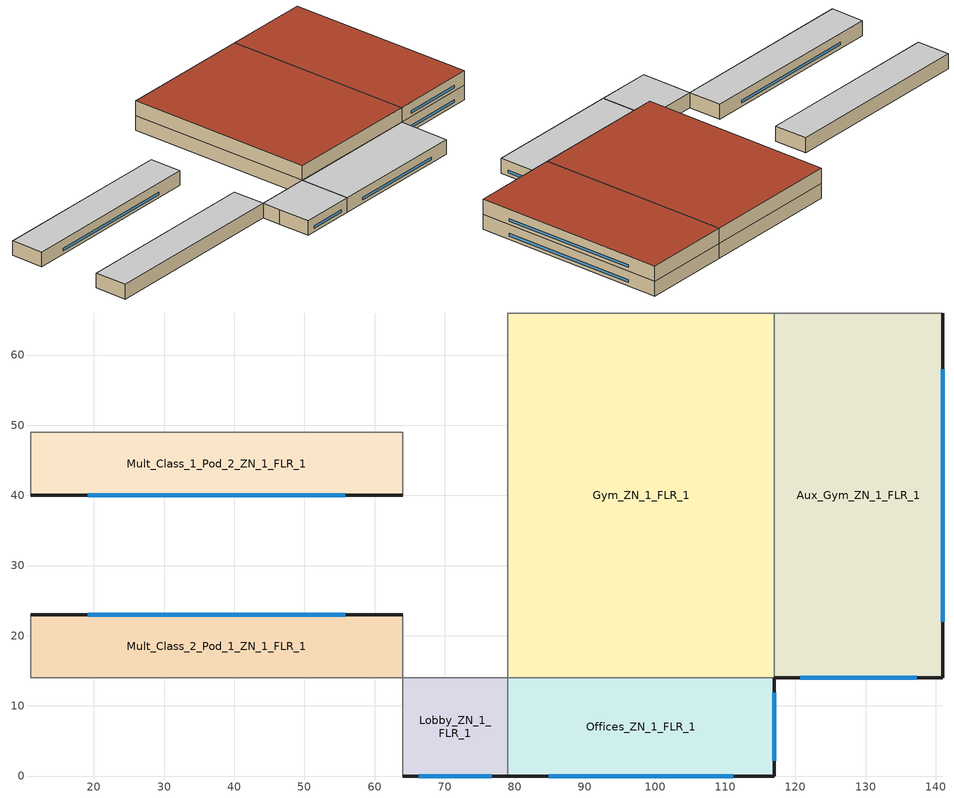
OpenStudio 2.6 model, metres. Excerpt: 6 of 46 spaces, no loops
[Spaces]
Gym_ZN_1_FLR_1
 floor ground: 117,66 117,14 79,14 79,66 z0
 wall to Aux_Gym_ZN_1_FLR_1: 117,14 117,66 z4:8; 117,14 117,66 z0:4
 wall to Main_Corridor_ZN_1_FLR_1: 79,66 79,14 z0:4
 wall to Offices_ZN_1_FLR_1: 79,14 117,14 z0:4
 wall to Offices_ZN_1_FLR_2: 79,14 117,14 z4:8
 wall to Mech_ZN_1_FLR_2: 117,66 79,66 z4:8
 wall to Mech_ZN_1_FLR_1: 117,66 79,66 z0:4
 wall to Main_Corridor_ZN_1_FLR_2: 79,66 79,14 z4:8
 roof outside (BTAP-Ext-Roof-Metal:U-0.138-:{ "cond"=>0.057}): 117,14 117,66 79,66 79,14 z8
Offices_ZN_1_FLR_1
 floor ground: 117,14 117,0 79,0 79,14 z0
 wall outside (BTAP-Ext-Wall-Mass:U-0.21-:{ "cond"=>0.06}): 79,0 117,0 117,14 z0:4
 wall to Lobby_ZN_1_FLR_1: 79,14 79,0 z0:4
 window (BTAP-Ext-DaylightDiffuser:U=0.190 SHGC=0.600-:{ "cond"=>0.7}): 84.85,0 111.15,0 / 117,2.17 117,11.83 z0.92:1.61
 ceiling to Offices_ZN_1_FLR_2: 117,0 117,14 79,14 79,0 z4
Aux_Gym_ZN_1_FLR_1
 floor ground: 141,66 141,14 117,14 117,66 z0
 wall outside (BTAP-Ext-Wall-Mass:U-0.21-:{ "cond"=>0.06}): 117,14 141,14 141,66 z0:4; 117,14 141,14 141,66 z4:8
 wall to LIBRARY_MEDIA_CENTER_ZN_1_FLR_2: 141,66 117,66 z4:8
 wall to Kitchen_ZN_1_FLR_1: 141,66 117,66 z0:4
 window (BTAP-Ext-DaylightDiffuser:U=0.190 SHGC=0.600-:{ "cond"=>0.7}): 120.7,14 137.3,14 / 141,22 141,58 z0.92:1.61; 120.7,14 137.3,14 / 141,22 141,58 z4.92:5.61
 roof outside (BTAP-Ext-Roof-Metal:U-0.138-:{ "cond"=>0.057}): 141,14 141,66 117,66 117,14 z8
Mult_Class_2_Pod_1_ZN_1_FLR_1
 floor ground: 64,23 64,14 11,14 11,23 z0
 wall outside (BTAP-Ext-Wall-Mass:U-0.21-:{ "cond"=>0.06}): 64,23 11,23 z0:4
 wall to Corner_Class_2_Pod_1_ZN_1_FLR_1: 11,23 11,14 z0:4
 wall to Main_Corridor_ZN_1_FLR_1: 64,14 64,23 z0:4
 wall to Corridor_Pod_1_ZN_1_FLR_1: 11,14 64,14 z0:4
 window (BTAP-Ext-DaylightDiffuser:U=0.190 SHGC=0.600-:{ "cond"=>0.7}): 55.84,23 19.16,23 z0.92:1.61
 ceiling to Mult_Class_2_Pod_1_ZN_1_FLR_2: 64,14 64,23 11,23 11,14 z4
Lobby_ZN_1_FLR_1
 floor ground: 79,14 79,0 64,0 64,14 z0
 wall outside (BTAP-Ext-Wall-Mass:U-0.21-:{ "cond"=>0.06}): 64,0 79,0 z0:4
 wall to Corridor_Pod_1_ZN_1_FLR_1: 64,14 64,9 z0:4
 wall to Mult_Class_1_Pod_1_ZN_1_FLR_1: 64,9 64,0 z0:4
 wall to Main_Corridor_ZN_1_FLR_1: 79,14 64,14 z0:4
 window (BTAP-Ext-DaylightDiffuser:U=0.190 SHGC=0.600-:{ "cond"=>0.7}): 66.32,0 76.68,0 z0.92:1.61
 ceiling to Lobby_ZN_1_FLR_2: 79,0 79,14 64,14 64,0 z4
Mult_Class_1_Pod_2_ZN_1_FLR_1
 floor ground: 64,49 64,40 11,40 11,49 z0
 wall outside (BTAP-Ext-Wall-Mass:U-0.21-:{ "cond"=>0.06}): 11,40 64,40 z0:4
 wall to Corner_Class_1_Pod_2_ZN_1_FLR_1: 11,49 11,40 z0:4
 wall to Main_Corridor_ZN_1_FLR_1: 64,40 64,49 z0:4
 wall to Corridor_Pod_2_ZN_1_FLR_1: 64,49 11,49 z0:4
 window (BTAP-Ext-DaylightDiffuser:U=0.190 SHGC=0.600-:{ "cond"=>0.7}): 19.16,40 55.84,40 z0.92:1.61
 ceiling to Mult_Class_1_Pod_2_ZN_1_FLR_2: 64,40 64,49 11,49 11,40 z4
[Schedule:Ruleset]
Name | Default Day Schedule
NECB-C-Lighting | NECB-C-Lighting Default
NECB-C-Occupancy-NECB-C-Lighting-0.5-0.0-0.67-Light Ruleset | NECB-C-Occupancy-NECB-C-Lighting-0.5-0.0-0.67-Light Default
[Schedule:Day]
NECB-C-Lighting Default; NECB-C-Lighting Default|Wkdy Day; NECB-C-Lighting Sat Day: 8, 0, 0.05, 9, 0, 0.5, 19, 0, 0.9, 20, 0, 0.6, 21, 0, 0.5, 24, 0, 0.05
NECB-C-Lighting Sun|Hol Day: 8, 0, 0.05, 9, 0, 0.5, 19, 0, 0.9, 24, 0, 0.05
NECB-C-Occupancy-NECB-C-Lighting-0.5-0.0-0.67-Light Default; NECB-C-Occupancy-NECB-C-Lighting-0.5-0.0-0.67-Default|Wkdy-Light Day; NECB-C-Occupancy-NECB-C-Lighting-0.5-0.0-0.67-Sat-Light Day: 8, 0, 0.03325, 9, 0, 0.3325, 10, 0, 0.5985, 19, 0, 0.9, 20, 0, 0.399, 21, 0, 0.3325, 24, 0, 0.03325
NECB-C-Occupancy-NECB-C-Lighting-0.5-0.0-0.67-Sun|Hol-Light Day: 8, 0, 0.03325, 9, 0, 0.3325, 10, 0, 0.5985, 19, 0, 0.9, 24, 0, 0.03325
NECB-B-Occupancy Default|Wkdy Day: 1, 0, 0.3, 2, 0, 0.1, 9, 0, 0, 10, 0, 0.1, 11, 0, 0.2, 12, 0, 0.5, 13, 0, 0.9, 14, 0, 0.8, 15, 0, 0.5, 17, 0, 0.2, 18, 0, 0.3, 19, 0, 0.6, 22, 0, 0.9, 23, 0, 0.6, 24, 0, 0.4
NECB-B-Occupancy Sat Day: 1, 0, 0.5, 2, 0, 0.3, 9, 0, 0, 10, 0, 0.1, 11, 0, 0.2, 12, 0, 0.5, 13, 0, 0.9, 14, 0, 0.8, 15, 0, 0.5, 17, 0, 0.2, 18, 0, 0.3, 19, 0, 0.6, 22, 0, 0.9, 24, 0, 0.6
NECB-B-Occupancy Sun|Hol Day: 1, 0, 0.1, 2, 0, 0.3, 10, 0, 0, 11, 0, 0.1, 12, 0, 0.4, 14, 0, 0.5, 15, 0, 0.4, 18, 0, 0.2, 19, 0, 0.5, 21, 0, 0.7, 22, 0, 0.5, 23, 0, 0.3, 24, 0, 0.1
NECB-B-Occupancy-NECB-B-Lighting-0.0-0.0-0.67-Default|Wkdy-Light Day; NECB-B-Occupancy-NECB-B-Lighting-0.0-0.0-0.67-Sat-Light Day; NECB-B-Electric-Equipment Default|Wkdy Day; NECB-B-Electric-Equipment Sat Day: 1, 0, 0.9, 2, 0, 0.5, 9, 0, 0.1, 10, 0, 0.5, 11, 0, 0.7, 24, 0, 0.9
NECB-B-Occupancy-NECB-B-Lighting-0.0-0.0-0.67-Sun|Hol-Light Day; NECB-B-Electric-Equipment Sun|Hol Day: 2, 0, 0.5, 10, 0, 0.1, 11, 0, 0.5, 23, 0, 0.9, 24, 0, 0.5
NECB-B-Thermostat Setpoint-Heating Default|Wkdy Day; NECB-B-Thermostat Setpoint-Heating Sat Day: 2, 0, 22, 8, 0, 18, 9, 0, 20, 24, 0, 22
NECB-B-Thermostat Setpoint-Heating Sun|Hol Day: 1, 0, 18, 2, 0, 22, 9, 0, 18, 10, 0, 20, 23, 0, 22, 24, 0, 18
NECB-B-Thermostat Setpoint-Cooling Default|Wkdy Day; NECB-B-Thermostat Setpoint-Cooling Sat Day: 1, 0, 24, 8, 0, 35, 24, 0, 24
NECB-B-Thermostat Setpoint-Cooling Sun|Hol Day: 9, 0, 35, 23, 0, 24, 24, 0, 35
[Schedule:Rule] Date Specification Type=DateRange; Start Month=1; Start Day=1; End Month=12; End Day=31
Name | Schedule Ruleset | Rule Order | Day Schedule | Apply Monday | Apply Tuesday | Apply Wednesday | Apply Thursday | Apply Friday | Apply Saturday | Apply Sunday
Schedule Rule 5 | NECB-C-Lighting | 2 | NECB-C-Lighting Default|Wkdy Day | Yes | Yes | Yes | Yes | Yes
Schedule Rule 6 | NECB-C-Lighting | 1 | NECB-C-Lighting Sat Day |  |  |  |  |  | Yes
Schedule Rule 7 | NECB-C-Lighting | 0 | NECB-C-Lighting Sun|Hol Day |  |  |  |  |  |  | Yes
Schedule Rule 32 | NECB-C-Occupancy-NECB-C-Lighting-0.5-0.0-0.67-Light Ruleset | 2 | NECB-C-Occupancy-NECB-C-Lighting-0.5-0.0-0.67-Default|Wkdy-Light Day | Yes | Yes | Yes | Yes | Yes
Schedule Rule 33 | NECB-C-Occupancy-NECB-C-Lighting-0.5-0.0-0.67-Light Ruleset | 1 | NECB-C-Occupancy-NECB-C-Lighting-0.5-0.0-0.67-Sat-Light Day |  |  |  |  |  | Yes
Schedule Rule 34 | NECB-C-Occupancy-NECB-C-Lighting-0.5-0.0-0.67-Light Ruleset | 0 | NECB-C-Occupancy-NECB-C-Lighting-0.5-0.0-0.67-Sun|Hol-Light Day |  |  |  |  |  |  | Yes
